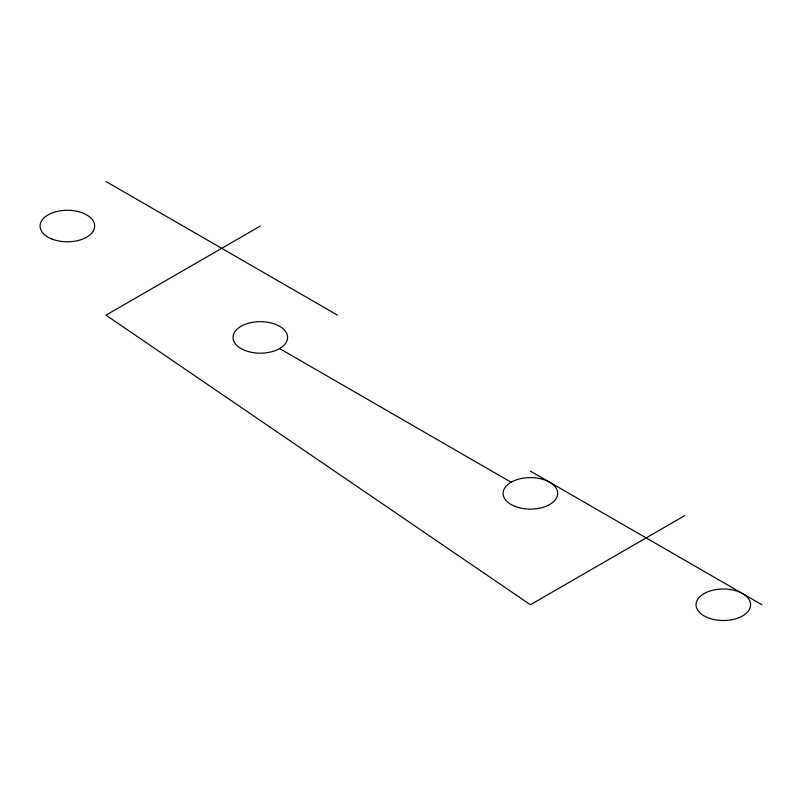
<?xml version="1.0" encoding="UTF-8"?>
<svg xmlns="http://www.w3.org/2000/svg" width="802" height="802" viewBox="0 0 802 802"><rect width="100%" height="100%" fill="white"/><g stroke="black" fill="none" stroke-linecap="round" stroke-linejoin="round"><path stroke-width="1.2" d="M260.309 226.054L105.964 315.156L530.393 604.748L684.728 515.646M105.964 181.503L337.472 315.156M530.393 471.095L761.9 604.748M279.597 348.569L511.105 482.233M709.67 618.392A27.278 15.749 0 0 0 750.602 604.748A27.278 15.749 0 0 0 709.67 591.114A27.278 15.749 0 0 0 709.67 618.392M515.105 506.413A27.288 15.749 0 0 0 557.611 494.493A27.288 15.749 0 0 0 518.473 479.195A27.288 15.749 0 0 0 515.105 506.413M245.011 350.474A27.278 15.749 0 0 0 287.517 338.554A27.278 15.749 0 0 0 248.379 323.266A27.278 15.749 0 0 0 245.011 350.474M52.09 239.096A27.288 15.749 0 0 0 94.596 227.177A27.288 15.749 0 0 0 55.458 211.878A27.288 15.749 0 0 0 52.09 239.096"/></g></svg>
